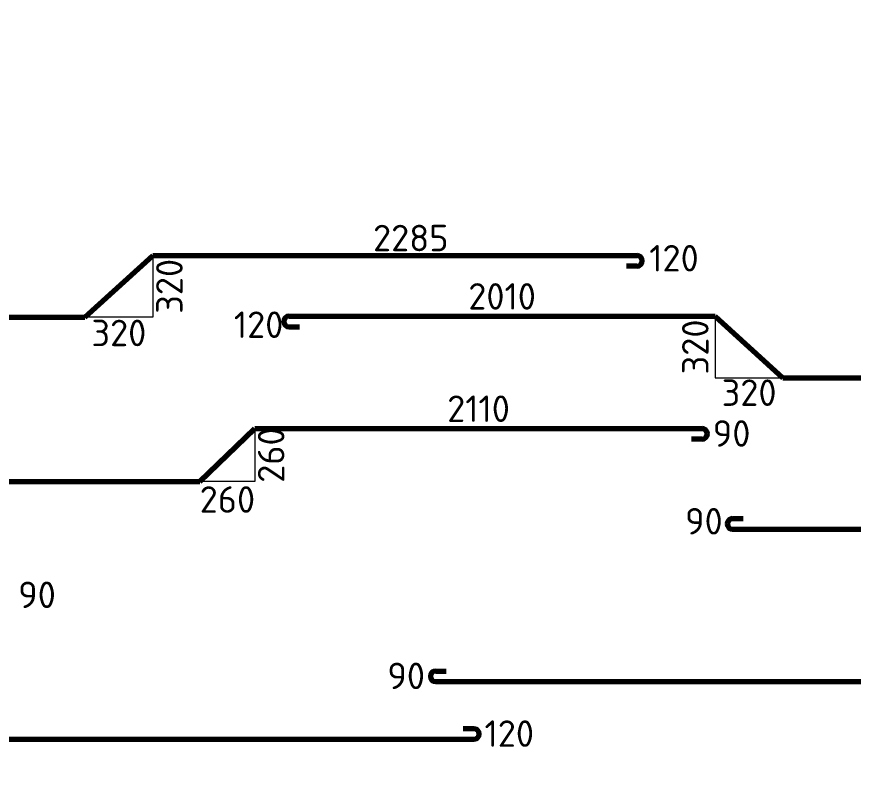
# Model space of a CAD drawing. Header units: millimetres. Extents: x 0 to 4970, y -594 to 1412.
# Drawn here: x 3033.8 to 3112.8, y 299.7 to 371.5 of the extents above; entities that cross this region are included whole.
import ezdxf

# ---------------------------------------------------------------- set-up
doc = ezdxf.new("R2010")
doc.units = ezdxf.units.MM
doc.header["$LTSCALE"] = 0.35
doc.header["$PDMODE"] = 3
doc.layers.get('0').update_dxf_attribs({"lineweight": 50})
for name, color, linetype, lineweight in [('Cot thep', 2, 'Continuous', 70), ('Cotthepcat', 3, 'Continuous', 70), ('Kich Thuoc', 1, 'Continuous', 20)]:
    doc.layers.add(name, color=color, linetype=linetype, lineweight=lineweight)
doc.styles.get("Standard").update_dxf_attribs({"font": 'isocpeur.ttf'})
doc.dimstyles.new('Dim50KT', dxfattribs={"dimtxt": 2.5, "dimasz": 1.5, "dimexe": 1.25, "dimexo": 0.625, "dimtad": 1, "dimlfac": 50, "dimtxsty": 'Standard', "dimblk": 'ARCHTICK', "dimcen": 2.5, "dimse1": 1, "dimse2": 1, "dimsd1": 1, "dimsd2": 1, "dimadec": 0, "dimazin": 0, "dimtfac": 1, "dimtmove": 0, "dimatfit": 3, "dimfxl": 1, "dimarcsym": 0})

# ---------------------------------------------------------------- blocks, each defined once
blk = doc.blocks.new('*D1056')
at = {"layer": 'Defpoints', "color": 0}
for p in [(3040.283, 343.198), (3046.683, 343.198), (3040.283, 339.822)]:
    blk.add_point(p, dxfattribs=at)
at = {"layer": 'Kich Thuoc', "color": 0, "insert": (3043.483, 341.697), "char_height": 2.5, "attachment_point": 5}
blk.add_mtext('320', dxfattribs=at)
blk = doc.blocks.new('_ArchTick')
at = {"color": 0, "linetype": 'ByBlock', "const_width": 0.15}
blk.add_lwpolyline([(-0.5, -0.5), (0.5, 0.5)], dxfattribs=at)
blk = doc.blocks.new('*D1016')
at = {"layer": 'Defpoints', "color": 0}
for p in [(3050.126, 348.998), (3050.126, 343.198), (3050.126, 343.198)]:
    blk.add_point(p, dxfattribs=at)
at = {"layer": 'Kich Thuoc', "color": 0, "insert": (3048.251, 346.098), "char_height": 2.5, "attachment_point": 5, "rotation": 90}
blk.add_mtext('320', dxfattribs=at)
blk = doc.blocks.new('*D1017')
at = {"layer": 'Defpoints', "color": 0}
for p in [(2997.342, 343.198), (3040.283, 343.198), (3040.283, 339.497)]:
    blk.add_point(p, dxfattribs=at)
at = {"layer": 'Kich Thuoc', "color": 0, "insert": (3018.812, 341.372), "char_height": 2.5, "attachment_point": 5}
blk.add_mtext('2150', dxfattribs=at)
blk = doc.blocks.new('*D1018')
at = {"layer": 'Defpoints', "color": 0}
for p in [(3049.683, 348.781), (3092.375, 348.781), (3092.375, 348.781)]:
    blk.add_point(p, dxfattribs=at)
at = {"layer": 'Kich Thuoc', "color": 0, "insert": (3071.029, 350.656), "char_height": 2.5, "attachment_point": 5}
blk.add_mtext('2285', dxfattribs=at)
blk = doc.blocks.new('*D1059')
at = {"layer": 'Defpoints', "color": 0}
for p in [(3051.125, 327.671), (3056.325, 327.671), (3051.125, 324.102)]:
    blk.add_point(p, dxfattribs=at)
at = {"layer": 'Kich Thuoc', "color": 0, "insert": (3053.725, 325.977), "char_height": 2.5, "attachment_point": 5}
blk.add_mtext('260', dxfattribs=at)
blk = doc.blocks.new('*D1020')
at = {"layer": 'Defpoints', "color": 0}
for p in [(3059.729, 332.671), (3059.729, 327.671), (3059.729, 327.671)]:
    blk.add_point(p, dxfattribs=at)
at = {"layer": 'Kich Thuoc', "color": 0, "insert": (3057.854, 330.171), "char_height": 2.5, "attachment_point": 5, "rotation": 90}
blk.add_mtext('260', dxfattribs=at)
blk = doc.blocks.new('*D1060')
at = {"layer": 'Defpoints', "color": 0}
for p in [(2985.742, 327.969), (3051.125, 327.969), (3051.125, 324.01)]:
    blk.add_point(p, dxfattribs=at)
at = {"layer": 'Kich Thuoc', "color": 0, "insert": (3018.433, 325.885), "char_height": 2.5, "attachment_point": 5}
blk.add_mtext('3270', dxfattribs=at)
blk = doc.blocks.new('*D1061')
at = {"layer": 'Defpoints', "color": 0}
for p in [(3056.325, 332.671), (3098.521, 332.671), (3098.521, 332.671)]:
    blk.add_point(p, dxfattribs=at)
at = {"layer": 'Kich Thuoc', "color": 0, "insert": (3077.423, 334.546), "char_height": 2.5, "attachment_point": 5}
blk.add_mtext('2110', dxfattribs=at)
blk = doc.blocks.new('*D1062')
at = {"layer": 'Defpoints', "color": 0}
for p in [(2969.081, 303.341), (3076.981, 303.341), (3076.981, 299.663)]:
    blk.add_point(p, dxfattribs=at)
at = {"layer": 'Kich Thuoc', "color": 0, "insert": (3023.031, 301.538), "char_height": 2.5, "attachment_point": 5}
blk.add_mtext('5410', dxfattribs=at)
blk = doc.blocks.new('*D1063')
at = {"layer": 'Defpoints', "color": 0}
for p in [(3073.381, 308.788), (3180.981, 308.788), (3180.981, 304.948)]:
    blk.add_point(p, dxfattribs=at)
at = {"layer": 'Kich Thuoc', "color": 0, "insert": (3127.181, 306.823), "char_height": 2.5, "attachment_point": 5}
blk.add_mtext('5380', dxfattribs=at)
blk = doc.blocks.new('*D1022')
at = {"layer": 'Defpoints', "color": 0}
for p in [(3101.4, 323.567), (3152.962, 323.567), (3152.962, 319.453)]:
    blk.add_point(p, dxfattribs=at)
at = {"layer": 'Kich Thuoc', "color": 0, "insert": (3127.181, 321.328), "char_height": 2.5, "attachment_point": 5}
blk.add_mtext('2580', dxfattribs=at)
blk = doc.blocks.new('*D1023')
at = {"layer": 'Defpoints', "color": 0}
for p in [(3106.155, 338.272), (3150.033, 338.272), (3150.033, 333.802)]:
    blk.add_point(p, dxfattribs=at)
at = {"layer": 'Kich Thuoc', "color": 0, "insert": (3128.094, 335.677), "char_height": 2.5, "attachment_point": 5}
blk.add_mtext('2195', dxfattribs=at)
blk = doc.blocks.new('*D1070')
at = {"layer": 'Defpoints', "color": 0}
for p in [(3059.543, 343.275), (3099.755, 343.275), (3099.755, 343.275)]:
    blk.add_point(p, dxfattribs=at)
at = {"layer": 'Kich Thuoc', "color": 0, "insert": (3079.649, 345.15), "char_height": 2.5, "attachment_point": 5}
blk.add_mtext('2010', dxfattribs=at)
blk = doc.blocks.new('*D1024')
at = {"layer": 'Defpoints', "color": 0}
for p in [(3099.755, 337.475), (3106.155, 337.475), (3099.755, 334.184)]:
    blk.add_point(p, dxfattribs=at)
at = {"layer": 'Kich Thuoc', "color": 0, "insert": (3102.955, 336.059), "char_height": 2.5, "attachment_point": 5}
blk.add_mtext('320', dxfattribs=at)
blk = doc.blocks.new('*D1025')
at = {"layer": 'Defpoints', "color": 0}
for p in [(3099.755, 343.275), (3099.755, 343.275), (3099.755, 337.475)]:
    blk.add_point(p, dxfattribs=at)
at = {"layer": 'Kich Thuoc', "color": 0, "insert": (3097.88, 340.375), "char_height": 2.5, "attachment_point": 5, "rotation": 90}
blk.add_mtext('320', dxfattribs=at)
blk = doc.blocks.new('*D1026')
at = {"layer": 'Defpoints', "color": 0}
for p in [(3018.981, 369.785), (3235.381, 369.785), (3235.381, 368.031)]:
    blk.add_point(p, dxfattribs=at)
at = {"layer": 'Kich Thuoc', "color": 0, "insert": (3127.181, 369.906), "char_height": 2.5, "attachment_point": 5}
blk.add_mtext('10820', dxfattribs=at)

msp = doc.modelspace()

# ---------------------------------------------------------------- linework, layer by layer
at = {"layer": 'Cot thep'}
for p, q in [((3040.282613, 343.198466), (3046.682613, 348.998466)), ((3046.682613, 348.998466), (3092.375103, 348.998466)), ((2997.341781, 343.198466), (3040.282613, 343.198466)), ((3059.542685, 343.275249), (3099.755123, 343.275249)), ((3099.755123, 343.275249), (3106.155123, 337.475249)), ((3106.155123, 337.475249), (3150.033148, 337.475249)), ((3051.124735, 327.670592), (3056.324735, 332.670592)), ((3056.324735, 332.670592), (3098.521427, 332.670592)), ((2985.741781, 327.670592), (3051.124735, 327.670592)), ((3101.399932, 323.170549), (3152.961549, 323.170549)), ((3073.38074, 308.787652), (3180.98074, 308.787652)), ((2969.08074, 303.340889), (3076.98074, 303.340889))]:
    msp.add_line(p, q, dxfattribs=at)
at = {"layer": 'Cotthepcat'}
for p, q in [((3092.375103, 347.998466), (3091.375103, 347.998466)), ((3059.542685, 342.275249), (3060.542685, 342.275249)), ((3098.521427, 331.670592), (3097.521427, 331.670592)), ((3101.399932, 324.170549), (3102.399932, 324.170549)), ((3073.38074, 309.787652), (3074.38074, 309.787652)), ((3076.98074, 304.340889), (3075.98074, 304.340889))]:
    msp.add_line(p, q, dxfattribs=at)
for centre, start, end in [((3092.375103, 348.498466), 270, 90), ((3059.542685, 342.775249), 90, 270), ((3098.521427, 332.170592), 270, 90), ((3101.399932, 323.670549), 90, 270), ((3073.38074, 309.287652), 90, 270), ((3076.98074, 303.840889), 270, 90)]:
    msp.add_arc(centre, 0.5, start, end, dxfattribs=at)
at = {"layer": 'Kich Thuoc'}
for p, q in [((3046.682613, 348.998466), (3046.682613, 343.198466)), ((3046.682613, 343.198466), (3040.282613, 343.198466)), ((3099.755123, 343.275249), (3099.755123, 337.475249)), ((3099.755123, 337.475249), (3106.155123, 337.475249)), ((3056.324735, 332.670592), (3056.324735, 327.670592)), ((3056.324735, 327.670592), (3051.124735, 327.670592))]:
    msp.add_line(p, q, dxfattribs=at)

# ---------------------------------------------------------------- texts
at = {"layer": 'Kich Thuoc', "char_height": 2.5, "width": 3.45107973}
for s, insert, attachment_point in [('120', (3093.532548, 350.00109), 1), ('120', (3054.334186, 343.725669), 1), ('90', (3099.528975, 333.460718), 1), ('90', (3100.46746, 325.173797), 3), ('90', (3033.98304, 318.229112), 1), ('90', (3072.373192, 310.577778), 3), ('120', (3077.988289, 305.131014), 1)]:
    msp.add_mtext(s, dxfattribs=dict(at, insert=insert, attachment_point=attachment_point))

# ---------------------------------------------------------------- dimensions: what is measured, and where the dimension line sits
at = {"layer": 'Kich Thuoc'}
for base, p1, p2, picture, middle in [((3235.38074, 368.030986), (3018.98074, 369.785262), (3235.38074, 369.785262), '*D1026', (3127.18074, 369.905986)), ((3180.98074, 304.94778), (3073.38074, 308.787652), (3180.98074, 308.787652), '*D1063', (3127.18074, 306.82278))]:
    dim = msp.add_linear_dim(base=base, p1=p1, p2=p2, dimstyle='Dim50KT', dxfattribs=at)
    dim.commit()
    dim.dimension.update_dxf_attribs({"geometry": picture, "text_midpoint": middle})
for base, p1, p2, text, picture, middle in [((3092.375103, 348.780855), (3049.682613, 348.780855), (3092.375103, 348.780855), '2285', '*D1018', (3071.028858, 350.655855)), ((3099.755123, 343.275249), (3059.542685, 343.275249), (3099.755123, 343.275249), '2010', '*D1070', (3079.648904, 345.150249)), ((3150.033148, 333.802311), (3106.155123, 338.272458), (3150.033148, 338.272458), '2195', '*D1023', (3128.094136, 335.677311)), ((3098.521427, 332.670592), (3056.324735, 332.670592), (3098.521427, 332.670592), '2110', '*D1061', (3077.423081, 334.545592)), ((3051.124735, 324.009569), (2985.741781, 327.968828), (3051.124735, 327.968828), '3270', '*D1060', (3018.433258, 325.884569)), ((3152.961549, 319.453442), (3101.399932, 323.566815), (3152.961549, 323.566815), '2580', '*D1022', (3127.18074, 321.328442)), ((3076.98074, 299.663187), (2969.08074, 303.340889), (3076.98074, 303.340889), '5410', '*D1062', (3023.03074, 301.538187))]:
    dim = msp.add_linear_dim(base=base, p1=p1, p2=p2, text=text, dimstyle='Dim50KT', dxfattribs=at)
    dim.commit()
    dim.dimension.update_dxf_attribs({"geometry": picture, "text_midpoint": middle})
for base, p1, p2, text, picture, middle in [((3050.125702, 343.198466), (3050.125702, 348.998466), (3050.125702, 343.198466), '320', '*D1016', (3050.125702, 346.098466)), ((3099.755123, 343.275249), (3099.755123, 337.475249), (3099.755123, 343.275249), '320', '*D1025', (3099.755123, 340.375249)), ((3059.728903, 327.670592), (3059.728903, 332.670592), (3059.728903, 327.670592), '260', '*D1020', (3059.728903, 330.170592))]:
    dim = msp.add_linear_dim(base=base, p1=p1, p2=p2, angle=90, text=text, dimstyle='Dim50KT', dxfattribs=at)
    dim.commit()
    dim.dimension.update_dxf_attribs({"geometry": picture, "text_midpoint": middle, "dimtype": 160})
dim = msp.add_aligned_dim(p1=(2997.341781, 343.198466), p2=(3040.282613, 343.198466), distance=-3.70124, text='2150', dimstyle='Dim50KT', dxfattribs=at)
dim.commit()
dim.dimension.update_dxf_attribs({"geometry": '*D1017', "text_midpoint": (3018.812197, 341.372226)})
for base, p1, p2, picture, middle in [((3040.282613, 339.821586), (3046.682613, 343.198466), (3040.282613, 343.198466), '*D1056', (3043.482613, 341.696586)), ((3099.755123, 334.184233), (3106.155123, 337.475249), (3099.755123, 337.475249), '*D1024', (3102.955123, 336.059233))]:
    dim = msp.add_linear_dim(base=base, p1=p1, p2=p2, angle=180, dimstyle='Dim50KT', dxfattribs=at)
    dim.commit()
    dim.dimension.update_dxf_attribs({"geometry": picture, "text_midpoint": middle})
dim = msp.add_linear_dim(base=(3051.124735, 324.101558), p1=(3056.324735, 327.670592), p2=(3051.124735, 327.670592), angle=180, dimstyle='Dim50KT', dxfattribs=at)
dim.commit()
dim.dimension.update_dxf_attribs({"geometry": '*D1059', "text_midpoint": (3053.724735, 324.101558), "dimtype": 160})

doc.saveas('drawing.dxf')
